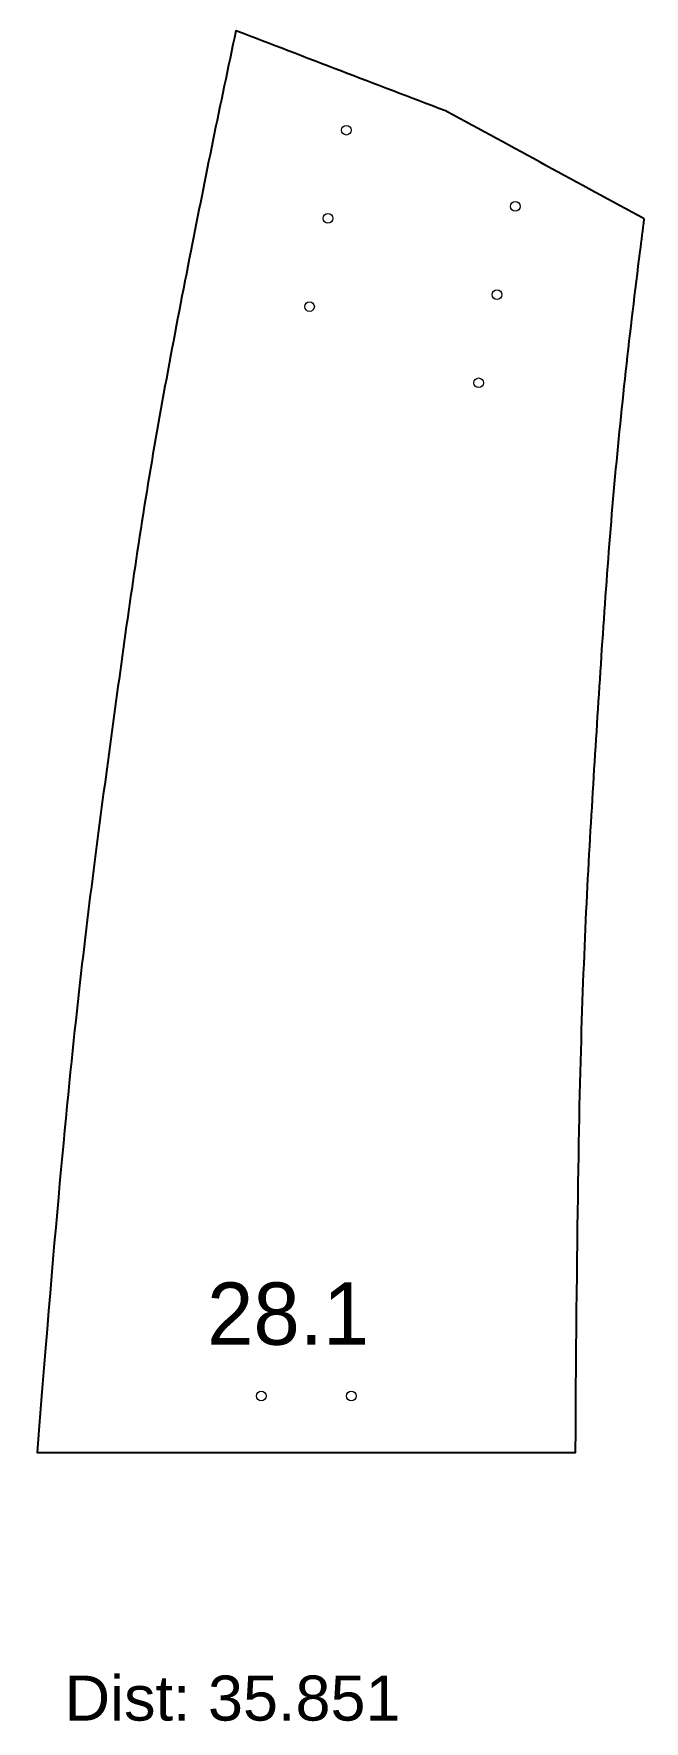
# Model space of a CAD drawing. Header units: inches. Extents: x -1683 to 11264, y -1696 to 4470.
# Drawn here: x 7489.3 to 7529.9, y -4.3 to 108.1 of the extents above; entities that cross this region are included whole.
import ezdxf

# ---------------------------------------------------------------- set-up
doc = ezdxf.new("R2010")
doc.units = ezdxf.units.IN
doc.header["$MEASUREMENT"] = 0
doc.layers.add('Annotation', color=7, linetype='Continuous', lineweight=9)
doc.layers.add('Drilling', color=3, linetype='Continuous', lineweight=13)
doc.styles.get("Standard").update_dxf_attribs({"font": 'Arial.ttf'})
doc.styles.add('Tw Cen MT', font='')
doc.styles.get('Tw Cen MT').set_extended_font_data('Tw Cen MT')

msp = doc.modelspace()

# ---------------------------------------------------------------- linework, layer by layer
at = {"transparency": 33554687}
msp.add_open_spline([(7529.928, 95.727), (7529.837, 95.012), (7529.071, 88.964), (7527.774, 77.583), (7526.763, 61.583), (7525.754, 45.588), (7525.457, 29.6), (7525.355, 13.583), (7513.404, 13.583), (7501.454, 13.583), (7489.503, 13.583), (7490.773, 29.583), (7492.307, 45.583), (7494.483, 61.583), (7496.658, 77.583), (7499.623, 93.142), (7501.69, 103.367), (7502.744, 108.259), (7507.394, 106.482), (7512.044, 104.705), (7516.693, 102.927), (7516.734, 102.909), (7516.774, 102.89), (7516.815, 102.871), (7521.186, 100.49), (7525.557, 98.109), (7529.928, 95.727)], degree=3, knots=[0, 0, 0, 0, 0.1340215, 1.1340215, 2.1340215, 3.1340215, 4.132961, 4.132961, 4.132961, 5.132961, 5.132961, 5.132961, 6.132961, 7.132961, 8.132961, 9.132961, 10.0502275, 10.0502275, 10.0502275, 11.0502275, 11.0502275, 11.0502275, 12.0502275, 12.0502275, 12.0502275, 13.0502275, 13.0502275, 13.0502275, 13.0502275], dxfattribs=at)
at = {"layer": 'Drilling'}
for centre, radius in [((7510.095, 101.641), 0.322), ((7521.352, 96.564), 0.322), ((7508.869, 95.768), 0.322), ((7507.644, 89.894), 0.322), ((7520.127, 90.69), 0.322), ((7518.901, 84.817), 0.322), ((7504.429, 17.333), 0.323), ((7510.429, 17.333), 0.323)]:
    msp.add_circle(centre, radius, dxfattribs=at)

# ---------------------------------------------------------------- texts
at = {"layer": 'Annotation', "color": 7, "insert": (7500.823, 20.688), "char_height": 7, "attachment_point": 7, "line_spacing_factor": 0.481418, "style": 'Tw Cen MT'}
msp.add_mtext('{\\H0.59259x;28.1}', dxfattribs=at)
at = {"layer": 'Annotation', "insert": (7491.339, -1.285), "char_height": 3, "attachment_point": 1}
msp.add_mtext_dynamic_manual_height_columns('Dist: 35.851', width=45.21016, gutter_width=1, heights=[0], dxfattribs=at)

doc.saveas('drawing.dxf')
